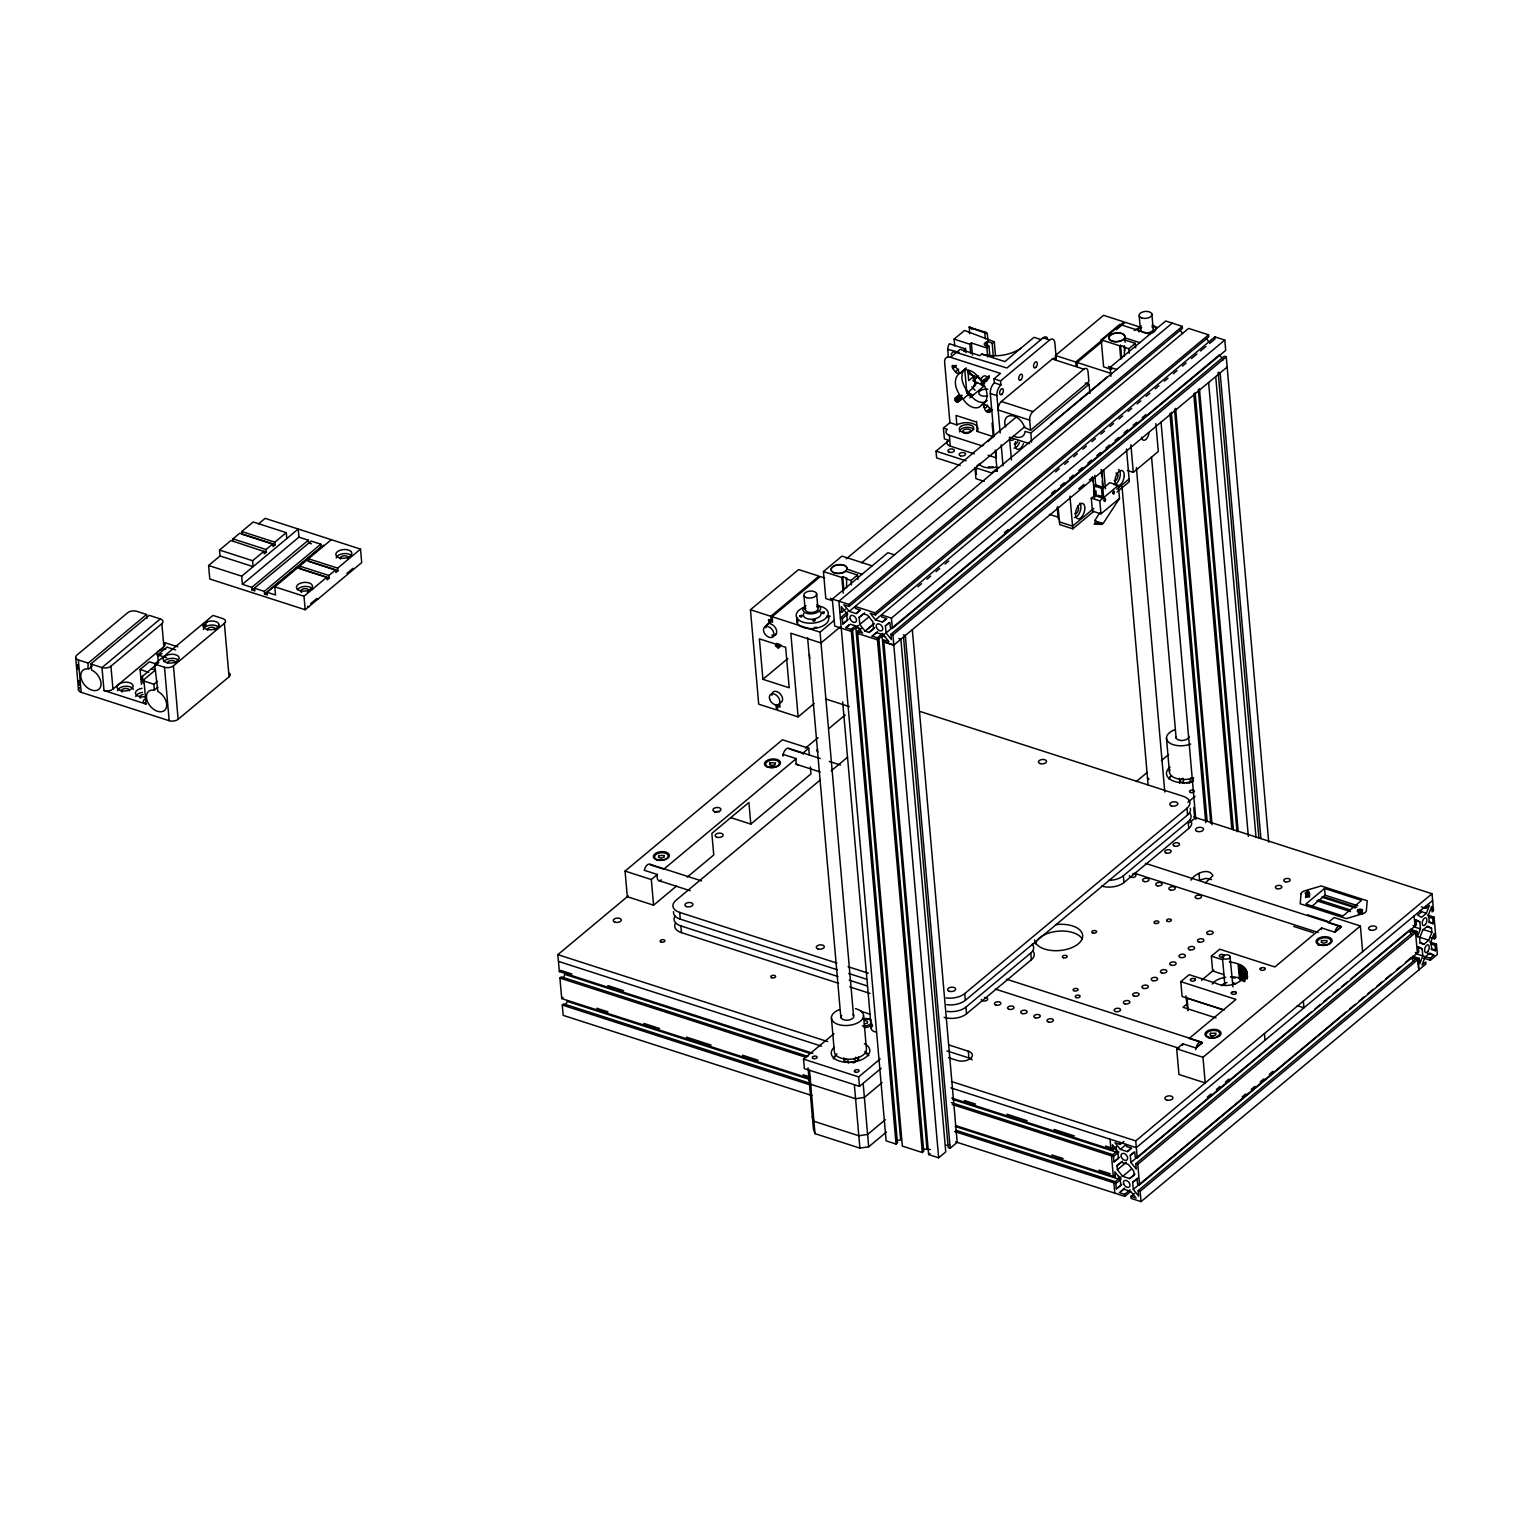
<?xml version="1.0" encoding="UTF-8"?>
<svg xmlns="http://www.w3.org/2000/svg" width="1513" height="1513" viewBox="0 0 1513 1513"><rect width="100%" height="100%" fill="white"/><g stroke="black" fill="none" stroke-linecap="round" stroke-linejoin="round"><path stroke-width="1.5" d="M776.623 643.971L776.339 646.41L778.287 648.358L780.878 644.841L776.491 643.422M809.455 654.543L809.814 658.666M203.366 629.559A8.057 4.369 -5 0 1 203.82 628.406L204.444 623.28L203.045 625.474A8.057 4.369 -5 0 0 207.281 629.503A8.057 4.369 -5 0 0 216.151 628.443L218.553 626.458M204.444 623.28L204.803 627.328L206.203 626.439L205.863 622.354L207.64 621.635A8.057 4.369 -5 0 1 219.026 625.304L218.572 626.42L219.026 625.304M959.015 396.141C967.412 402.42 947.497 402.798 957.729 396.255M967.677 394.25L967.601 392.718A2.421 1.608 50.2 0 0 966.051 390.884M843.951 1057.833L844.594 1060.916A7.338 3.972 -5 0 0 849.115 1062.561L854.845 1061.786A7.849 4.255 -5 0 0 858.438 1059.043L858.514 1056.906M843.914 1061.653L844.197 1060.575A7.849 4.255 -5 0 1 846.221 1058.589M1179.402 778.306L1180.045 781.408A7.338 3.972 -5 0 0 1184.566 783.034M967.488 371.65A6.846 4.539 50.2 0 0 973.918 375.735L975.015 378.193L974.656 386.042L972.802 387.593L973.748 389.011A8.548 5.655 50.2 0 1 975.015 390.259M563.29 978.325L564.784 974.372L809.19 1053.161M565.654 1005.294L567.148 1001.36L809.323 1079.412M1413.577 931.97L1135.79 1163.686L1136.282 1169.114L1130.911 1162.476L1130.287 1155.365L1134.769 1151.904L1135.223 1157.199L1137.209 1157.842L1416.414 924.954L1415.941 919.715L1419.818 921.852L1420.442 928.925L1417.435 936.793L1416.981 931.441L1410.248 929.266M1421.18 910.032L1421.369 912.074L1417.662 915.157L1421.558 917.313L1426.419 913.247L1429.426 905.341L1425.813 908.367L1421.331 906.911M1415.941 958.958L1138.154 1190.674L1138.646 1196.102L1133.275 1189.445L1132.651 1182.353L1137.133 1178.892L1137.587 1184.187L1139.573 1184.83L1418.759 951.942L1418.305 946.684L1422.182 948.84L1422.806 955.913L1419.799 963.781L1419.326 958.41L1412.612 956.254M1428.783 940.235L1431.865 932.254L1431.525 928.188L1427.553 926.088L1422.674 930.155L1419.648 938.098L1420.026 942.145L1423.922 944.282L1428.783 940.235L1417.568 936.623M203.045 625.474L203.48 624.358M1125.105 342.278L1124.878 337.418A8.057 4.369 -5 0 0 1114.968 333.276A8.057 4.369 -5 0 0 1110.258 340.293A8.057 4.369 -5 0 0 1123.459 339.517L1135.28 343.338L1135.677 347.839M973.956 381.371L975.923 378.004A9.343 6.203 50.2 0 1 976.282 377.456M1099.629 513.039L1094.618 520.756L1103.147 523.517L1119.488 498.42L1118.334 485.408L1109.804 482.647L1102.712 488.567M948.348 357.011L947.724 349.352A6.449 3.329 -72.1 0 1 949.37 343.735L965.124 348.822A6.449 3.329 -72.1 0 0 963.951 351.564M985.398 404.576C981.086 404.066 985.568 411.914 987.63 405.011M992.074 423.129L993.247 436.633L977.076 431.413L976.66 421.427M977.076 431.413L977.493 430.883A12.898 6.979 -5 0 0 973.143 423.735A12.898 6.979 -5 0 0 958.902 423.962L956.878 424.907L949.918 422.657L943.431 428.066L944.377 438.865L948.311 440.132A8.057 4.369 -5 0 0 950.259 446.108L974.334 453.862M1305.133 893.086C1313.927 903.772 1307.383 880.509 1305.53 897.568M983.885 404.765C984.528 418.363 997.672 410.59 984.679 404.444M968.32 370.647A19.329 12.823 50.2 0 0 975.563 377.418L977.833 376.264L972.802 380.538M1431.468 928.244L1426.967 926.807M1041.039 339.574L1034.003 337.304L1004.897 361.588L981.767 354.118L979.913 355.668L960.169 349.314L950.58 357.314A8.057 5.352 50.2 0 0 944.604 361.947L949.918 422.657M258.591 523.801L265.134 518.354L360.51 549.106L361.702 562.59L305.172 609.739L209.777 578.987L208.605 565.503L220.028 555.971L219.517 550.051L230.941 540.519L266.288 552.226L266.042 549.522L272.832 543.848L239.735 533.181L232.945 538.855L233.191 541.559M286.279 532.652L274.836 542.184L275.082 544.888L241.985 534.202L241.74 531.517L253.182 521.985L286.279 532.652L286.789 538.552M160.321 618.912L101.995 667.573L104 690.514A6.449 3.499 -5 0 0 112.945 689.115L163.877 646.637L161.872 623.696A6.449 3.499 -5 0 0 160.321 618.912L149.163 615.318L90.818 663.98L91.65 670.013A12.407 8.227 50.2 0 1 99.971 688.018A12.407 8.227 50.2 0 1 83.177 683.063A12.407 8.227 50.2 0 1 87.886 668.897L88.189 663.129L146.534 614.467L136.681 611.29A6.449 3.499 -5 0 0 127.735 612.689L76.804 655.167A6.449 3.499 -5 0 0 78.354 659.952L81.172 692.33L169.172 720.699A6.449 3.499 -5 0 0 178.137 719.299L229.049 676.822A6.449 3.499 -5 0 0 229.636 673.304M88.719 669.03L92.255 666.079M90.818 663.98L101.995 667.573A6.449 3.499 -5 0 0 110.941 666.174L161.872 623.696M220.028 555.971L253.125 566.637L252.614 560.718L264.037 551.186L264.283 553.89L266.288 552.226M275.082 544.888L273.078 546.552L272.832 543.848M242.402 584.321L241.702 576.169L298.231 529.02L298.931 537.153L242.402 584.321L251.82 587.347L308.349 540.198L298.931 537.153M141.409 684.368L140.104 669.521L149.371 661.805L156.066 663.961M158.26 661.219L157.692 654.845L166.96 647.129L175.584 649.909M157.919 687.261L154.042 690.136A12.407 8.227 50.2 0 0 148.52 703.696A12.407 8.227 50.2 0 0 165.39 709.54A12.407 8.227 50.2 0 0 157.844 691.441L154.648 664.075L212.974 615.413L222.827 618.59A6.449 3.499 -5 0 1 224.378 623.375L229.049 676.822M157.39 681.342L153.872 684.292L142.77 680.585A6.449 3.499 -5 0 1 142.468 676.33L158.808 662.543M142.77 680.585L155.48 669.975L151.395 668.727M320.832 544.207L264.302 591.375L254.657 588.254L254.903 590.959L252.047 590.051L311.186 541.106L320.832 544.207L321.059 546.912L264.529 594.061L267.366 594.987L267.139 592.283L323.669 545.134M154.648 664.075L164.501 667.252A6.449 3.499 -5 0 0 173.447 665.852L224.378 623.375M267.139 592.283L275.498 594.987L274.799 586.836L297.664 567.753L326.865 577.172L327.111 579.857L329.115 578.193L328.869 575.488L335.659 569.834L306.458 560.415L299.669 566.089L299.914 568.775L329.115 578.193M360.51 549.106L337.664 568.15L337.91 570.855L308.709 561.436L308.463 558.751L331.309 539.687M305.172 609.739L304 596.254L326.865 577.172M337.91 570.855L335.905 572.519L335.659 569.834M310.657 603.649L316.822 598.505L318.127 598.94M346.95 573.37L353.134 568.226M954.722 346.004L954.117 339.139L964.538 330.458L994.287 341.787L995.459 355.271M970.684 353.361L969.871 344.226L971.384 342.978L986.873 347.971L988.954 346.231C978.684 345.494 987.705 338.969 992.206 343.527L994.287 341.787M952.547 367.999L952.093 366.392A2.421 1.608 50.2 0 1 952.793 365.352L955.214 366.259L958.731 371.12A2.421 1.608 50.2 0 1 955.422 371.839L952.547 367.999L955.781 365.295M952.925 368.51L956.159 365.806M955.422 371.839L958.656 369.134M960.831 372.86A13.201 8.756 50.2 0 1 979.327 378.817L980.008 379.479A19.329 12.823 50.2 0 1 982.618 404.425L981.597 404.917A13.201 8.756 50.2 0 1 963.119 398.959L962.4 398.278A19.329 12.823 50.2 0 1 959.79 373.333L965.691 368.813M974.788 375.564L968.717 380.614L967.847 370.647M954.816 398.505L958.656 395.215M954.703 398.959L957.956 396.255M954.722 399.489L959.582 395.423M954.873 400.037L959.753 395.971M955.157 400.586L961.644 395.177M974.277 385.342L977.455 382.694L984.225 385.91L969.965 397.806M955.535 401.077L962.022 395.668M955.989 401.512L960.85 397.446M956.5 401.834L961.36 397.768M972.859 388.217L966.845 393.248L964.689 368.699M957.01 402.023L961.871 397.976M957.502 402.08L960.925 399.337M981.218 379.252L982.485 381.276L988.972 375.867M957.937 401.985L961.53 399.054M982.485 381.276L989.464 376.189M963.119 398.959L969.587 393.55A13.201 8.756 50.2 0 0 987.138 400.699M982.996 381.598L988.367 377.739M984.15 386.382L981.029 384.567L989.294 377.702M994.079 436.538L990.315 393.475A8.057 4.161 -72.1 0 1 994.363 382.865L994.003 378.817L1000.49 373.408L950.58 357.314M1047.393 337.91A8.057 4.161 -72.1 0 0 1043.081 337.872L1006.958 367.999L953.852 351.754A8.057 5.352 50.2 0 0 951.147 354.874M1000.169 433.04L996.878 395.574A8.057 4.161 -72.1 0 1 1000.925 384.983L1000.566 380.936L1049.644 339.99A8.057 4.161 -72.1 0 1 1054.864 342.884L1056.282 359.148M981.597 404.917L986.457 400.869M960.225 465.512L936.604 457.909L936.017 451.158L948.462 440.775M986.854 411.006L990.107 408.302M987.233 411.498L990.485 408.813M778.609 705.342L775.98 704.51L776.453 709.9L758.713 704.188L750.448 609.739L798.599 569.569L818.968 576.131L770.817 616.302L771.157 620.349L768.547 619.498L768.926 623.848L767.772 624.094A6.6 4.388 50.2 0 0 765.956 627.838M987.686 411.933L990.939 409.229M1055.828 360.094L1055.431 355.479L1103.582 315.328L1123.932 321.891L1075.781 362.042L1076.14 366.089M988.197 412.255L991.431 409.55M1005.672 426.931A12.407 8.227 50.2 0 1 1011.251 415.64A12.407 8.227 50.2 0 1 1024.585 427.498L1030.542 430.259L1029.653 420.141L998.145 409.985A6.449 3.329 -72.1 0 1 1001.379 401.493L1052.31 359.016A6.449 3.329 -72.1 0 1 1055.752 359.035M988.708 412.444L991.961 409.739M989.199 412.501L992.452 409.796M831.923 600.529L825.795 598.543L823.431 571.555L841.947 556.122L872.15 565.843M1111.752 369.475L1103.582 366.827L1101.218 339.858L1119.733 324.406L1149.956 334.146M771.819 635.12A6.6 4.388 50.2 0 0 776.717 631.318A6.6 4.388 50.2 0 0 770.855 624.056L769.966 621.276L772.595 622.127L772.122 616.718L820.273 576.566L824.604 577.947M1077.407 366.07L1077.105 362.477L1102.069 341.654M1116.329 329.739L1125.256 322.307L1140.499 327.224M764.632 626.93L770.079 622.391M846.24 558.864L1016.679 416.699M993.247 436.633L987.951 441.588M1029.653 420.141A6.449 3.329 -72.1 0 1 1032.887 411.649L1083.819 369.172A6.449 3.329 -72.1 0 1 1087.998 371.479L1088.887 381.598L1030.542 430.259M843.195 593.228L841.814 577.493L842.741 576.718L846.675 577.985L846.542 587.763M1120.793 359.262L1119.601 345.777L1124.481 346.269L1124.878 350.77M976.641 466.136L980.008 463.337M772.746 636.954A6.449 4.274 50.2 0 0 769.587 627.176A6.449 4.274 50.2 0 0 763.743 631.696A6.449 4.274 50.2 0 0 772.746 636.954L776.358 633.928M861.578 562.855L1024.774 426.723M1124.329 356.047L1124.481 346.269M851.403 584.945L851.006 580.462L857.493 575.053L845.672 571.233A8.057 4.369 -5 0 1 832.472 571.99A8.057 4.369 -5 0 1 837.181 564.992A8.057 4.369 -5 0 1 847.091 569.134L861.975 574.354M1129.19 353.229L1128.811 348.747L1135.28 343.338M1031.582 442.136L1030.788 432.964L1089.114 384.302L1085.294 383.054M858.552 625.361L851.195 631.356L834.703 626.042L832.339 599.072L887.904 552.718L894.467 554.836M1110.92 376.34L1110.126 367.356L1165.691 321.002L1182.296 326.373L1182.466 328.416L849.115 606.467L843.895 604.784L849.209 611.365L856.093 613.578L860.538 610.136L855.431 608.491L855.242 606.467L875.214 612.897L1208.565 334.846L1188.594 328.397L849.209 611.365M998.353 467.309L991.639 472.926L974.958 467.536L975.942 478.675L984.263 481.361M1050.873 423.905L1107.403 376.737M1172.253 323.12L838.902 601.191L886.126 1140.859L896.055 1144.055L897.455 1142.901L852.594 630.183M849.115 606.467L848.944 604.425L1182.296 326.373M839.81 611.498L841.795 612.141L845.408 609.115M762.93 679.318L759.375 638.845L785.644 647.299L789.2 687.791L762.93 679.318L787.895 658.495M853.559 1015.961L820.065 632.169L834.325 620.273M847.62 611.933L840.377 617.966L842.363 618.609L847.791 614.07M842.363 618.609L842.817 623.923L848.245 619.384M856.093 613.578L859.724 610.552M840.585 626.628L821.011 642.968L790.807 633.228L798.126 716.878L777.758 710.316L777.398 706.268L780.027 707.119L779.649 702.789L780.803 702.543A6.6 4.388 50.2 0 0 779.252 692.897A6.6 4.388 50.2 0 0 771.857 695.299M854.75 626.344L851.119 629.37L845.843 627.668L849.474 624.661M859.157 617.38L863.62 613.919L867.573 615.167L872.925 621.805L873.549 628.916L869.067 632.377L865.133 631.186L859.781 624.472L859.157 617.38L864.604 612.841M859.781 624.472L868.84 616.907M875.479 619.819L1214.863 336.869L1224.792 340.066L891.441 618.117L881.512 614.921L881.701 616.964L886.807 618.609L882.363 622.051L875.479 619.819L870.164 613.257L875.384 614.94L1208.736 336.869L1208.565 334.846M878.864 638.656L923.724 1151.355L922.325 1152.528L902.353 1146.098L857.436 631.394L861.048 628.368M858.892 632.226L857.512 633.399L877.578 639.867L877.389 637.824L882.817 633.304M865.114 631.072L874.174 623.526M917.918 586.741L921.549 583.715M926.977 579.176L930.608 576.169M936.036 571.63L939.668 568.604M945.095 564.065L948.727 561.058M1055.62 471.886L1059.232 468.86M1064.679 464.34L1068.291 461.314M1073.738 456.775L1077.351 453.749M1082.797 449.229L1086.41 446.203M1091.856 441.664L1095.469 438.638M1100.916 434.118L1104.528 431.092M1109.975 426.553L1113.587 423.527M1119.015 419.006L1122.646 415.98M1128.074 411.441L1131.705 408.415M1137.133 403.895L1140.764 400.869M1146.192 396.33L1149.823 393.304M1155.251 388.784L1158.882 385.758M1164.31 381.219L1167.941 378.193M1173.369 373.654L1177.001 370.647M1182.428 366.108L1186.06 363.082M1191.487 358.543L1196.934 354.023M1200.547 350.997L1205.993 346.458M1209.606 343.432L1215.052 338.912L1214.863 336.869M865.133 631.186L874.192 623.64M869.086 632.472L874.514 627.838M882.363 622.051L885.994 619.025M877.389 637.824L872.112 636.141L877.54 631.602M1268.707 842.117L1226.268 356.841L1224.282 356.198L890.93 634.269L891.384 639.545L886.051 632.926L885.427 625.852L889.058 622.826M1004.5 532.576L1008.112 529.569M1051.592 493.295L1055.223 490.269M1060.651 485.73L1064.282 482.704M1069.71 478.184L1073.341 475.158M1078.769 470.619L1082.4 467.593M1087.828 463.073L1091.459 460.047M1096.887 455.508L1100.518 452.482M1105.946 447.961L1109.577 444.935M1115.005 440.396L1118.637 437.37M1124.064 432.85L1127.696 429.824M1133.124 425.285L1136.755 422.259M1142.183 417.739L1145.814 414.713M884.821 633.815L877.464 639.829L922.325 1152.528M886.051 632.926L1219.402 354.874L1223.412 359.829M885.427 625.852L889.89 622.391L890.363 627.782L892.348 628.425L1225.7 350.373L1224.792 340.066M872.112 636.141L876.594 632.68L883.497 634.893L888.869 641.55L883.687 639.867L928.623 1154.551L938.646 1157.804L892.897 634.893L1226.268 356.841M798.126 716.878L814.145 703.526M1078.75 488.794L1084.027 484.387M1089.303 479.98L1092.84 477.049L1094.656 497.815M883.876 641.89L893.805 645.105L1227.156 367.035M676.595 885.994L653.578 905.19L627.309 896.717L625.058 871.091L782.486 739.781L808.755 748.254L809.36 755.233M1095.885 490.723L1096.225 494.656L1095.015 495.659L1094.164 485.805L1095.374 484.803L1102.712 487.186L1101.521 488.188L1102.372 498.042L1103.582 497.021L1102.22 481.039M1119.488 498.42L1100.953 513.872L1092.424 511.11L1091.289 498.099L1096.225 494.656M1127.393 470.467L1133.294 472.378L1158.296 451.517L1155.856 423.64M1100.953 513.872L1099.819 500.86L1118.334 485.408M812.727 1053.256L559.356 971.573L557.862 954.646L628.33 895.866M805.408 748.179L818.041 737.625M828.878 728.585L845.143 715.025M1093.767 508.444L1072.566 526.127L1059.44 521.89M1116.745 489.285L1129.095 478.978M653.578 905.19L651.328 879.545L657.38 874.495A6.449 3.329 -72.1 0 0 661.294 879.923M798.278 764.897A6.449 3.329 -72.1 0 1 796.273 758.637L663.81 869.162L650.666 864.925A6.449 3.329 -72.1 0 0 644.254 870.259L657.38 874.495M789.559 749.067L802.703 753.304L808.755 748.254M1058.135 507.044L1059.686 524.595L1072.812 528.831L1094.012 511.148M1116.972 491.99L1129.341 481.664L1126.485 448.983M1096.017 521.21L1094.202 524.179L1101.786 524.387L1101.672 523.044M559.356 971.573L560.756 970.419L571.971 974.032M810.609 1078.788L561.72 998.561L559.923 978.06L561.323 976.887L807.961 1056.396M687.205 877.124L713.758 854.977L711.866 833.398L748.916 802.495L750.807 824.093L731.101 817.739M750.807 824.093L810.987 773.881L810.382 766.883M820.368 779.895L675.819 900.462A16.113 8.738 -5 0 0 679.696 912.415L680.283 919.166L837.427 969.814M831.204 770.855L847.469 757.294M561.72 998.561L563.12 997.389M812.065 1095.582L563.176 1015.355L562.288 1005.048L563.687 1003.875L810.325 1083.365M881.209 1068.235L859.497 1086.353L804.33 1068.575L803.516 1059.119L834.003 1033.682M1136.339 781.502L1147.1 772.519M1161.454 760.547L1168.641 754.571M859.497 1086.353L858.665 1076.916L880.188 1058.949M1187.913 802.268L1195.081 796.292M946.079 997.918A16.113 8.738 -5 0 0 964.746 993.587L1186.986 808.226A16.113 8.738 -5 0 0 1183.109 796.273L920.452 711.602M946.665 1004.67A16.113 8.738 -5 0 0 965.332 1000.339L1187.573 814.977A16.113 8.738 -5 0 0 1190.277 808.264M947.251 1011.403A16.113 8.738 -5 0 0 965.937 1007.091L1030.75 953.02A16.113 8.738 -5 0 0 1032.206 944.207M1108.764 880.358A16.113 8.738 -5 0 0 1123.346 875.781L1188.159 821.71A16.113 8.738 -5 0 0 1189.615 812.916M1189.445 822.713L1194.722 818.325L1193.776 807.526M882.079 1082.665L864.377 1097.436L855.583 1098.741L810.703 1084.273L809.077 1079.62M944.131 1017.322A16.113 8.738 -5 0 0 966.523 1013.823L1031.336 959.772A16.113 8.738 -5 0 0 1032.793 950.958M1101.54 886.013A16.113 8.738 -5 0 0 1123.932 882.533L1188.745 828.462A16.113 8.738 -5 0 0 1190.201 819.649M885.313 1119.677L867.611 1134.447L858.817 1135.752L813.937 1121.284L812.311 1116.632M808.055 1067.913L813.408 1128.982L815.015 1133.653L859.895 1148.121L868.689 1146.816L886.391 1132.027M1190.826 880.188C1194.684 873.928 1208.244 866.854 1212.972 875.611L1205.331 882.968M928.623 1154.551L930.022 1153.398M938.646 1157.804L945.738 1151.904L900.878 639.186L898.892 638.562M903.545 637.2L948.197 1147.554L950.183 1148.197L957.181 1142.353L912.32 629.654M1224.036 1009.984L1182.107 996.462L1180.802 981.634L1189.161 974.675L1215.771 983.223C1235.97 993.341 1265.549 966.599 1229.237 961.909M1223.828 974.599L1212.651 970.987L1211.346 956.14L1219.705 949.181L1274.854 966.958L1321.662 927.923A6.449 3.329 -72.1 0 0 1321.397 929.549M1201.511 980.292L1213.823 970.022M1324.556 888.471L1305.889 904.036L1342.939 915.97L1361.587 900.405L1324.556 888.471L1325.142 895.223L1311.582 906.533M1186.551 1004.348L1183.015 1007.299L1216.017 1017.927M1321.605 927.961L1334.788 932.159L1341.293 926.883L1328.074 922.59L1334.126 917.54L1360.395 925.994L1202.967 1057.303L1205.218 1082.93L1178.949 1074.476L1176.698 1048.831L1182.75 1043.781L1195.894 1048.017L1202.381 1042.741L1189.18 1038.448L1235.97 999.412L1180.802 981.634M1195.894 1048.017L1202.305 1042.665A6.449 3.329 -72.1 0 0 1198.447 1043.157A6.449 3.329 -72.1 0 0 1195.705 1049.7M1341.199 926.807L1334.788 932.159A6.449 3.329 -72.1 0 1 1341.275 926.864M951.753 1098.06L1112.944 1150.012L1116.537 1147.005M1126.391 1144.452L1126.561 1146.495L1131.705 1148.14L1127.242 1151.601L1120.358 1149.369L1115.005 1142.769L1120.263 1144.452L1123.875 1141.445M1114.703 1175.185L1113.303 1176.358L1111.525 1155.856L1112.906 1154.684L951.469 1102.637M1111.525 1155.856L1116.934 1151.336M1120.358 1149.369L1125.767 1144.849M1112.944 1150.012L1112.471 1144.774L1117.785 1151.355L1118.41 1158.428L1113.965 1161.871L1113.511 1156.499L1118.92 1151.979M1137.209 1157.842L1135.733 1140.897L1432.036 893.748L1193.7 816.925M1113.965 1161.871L1119.374 1157.35M1127.242 1151.601L1130.854 1148.594M1432.622 900.481L1136.32 1147.648L950.845 1087.866M1116.991 1165.672L1121.473 1162.211L1128.376 1164.424L1133.748 1171.081L1134.183 1175.166L1129.606 1178.57L1122.703 1176.358L1117.369 1169.738L1116.991 1165.672L1122.4 1161.171M1130.287 1155.365L1133.899 1152.358M1117.369 1169.738L1126.391 1162.23M1207.374 1097.02L1210.986 1094.012M1216.395 1089.492L1220.008 1086.485M1225.417 1081.965L1229.029 1078.958M1130.911 1162.476L1311.298 1012.008M1314.91 1009.001L1320.319 1004.481M1323.932 1001.474L1329.341 996.954M1332.953 993.946L1338.362 989.426M1341.974 986.419L1347.383 981.918M1350.977 978.911L1408.716 930.76L1411.383 934.069M1121.095 1176.83L1113.89 1182.844L1114.778 1193.152M1122.703 1176.358L1131.724 1168.83M1139.573 1184.83L1137.776 1164.329L1416.981 931.441M1428.688 922.306L1433.17 923.743L1432.698 918.334L1434.078 917.162L1427.364 914.987M956.348 1125.767L1115.289 1177.001L1114.835 1171.762L1120.15 1178.324L1120.774 1185.417L1116.329 1188.84L1115.856 1183.488L1121.265 1178.967M1116.329 1188.84L1121.738 1184.339M1129.606 1178.57L1135.015 1174.069M1121.152 1191.147L1124.764 1188.14M1132.651 1182.353L1138.06 1177.833M955.573 1141.842L1124.802 1196.386L1124.632 1194.343L1130.041 1189.842M1242.211 1096.925L1245.823 1093.918M1251.232 1089.398L1254.844 1086.391M1260.253 1081.871L1263.847 1078.864M1269.275 1074.343L1272.868 1071.336M1124.802 1196.386L1130.211 1191.866M1133.275 1189.445L1346.135 1011.913M1349.728 1008.887L1355.156 1004.386M1358.75 1001.379L1364.178 996.859M1367.771 993.852L1373.18 989.332M1376.792 986.325L1382.201 981.805M1385.813 978.798L1391.222 974.296M1396.631 969.776L1400.244 966.769M1405.653 962.249L1411.062 957.729L1413.747 961.058M1429.993 937.379L1434.475 938.835L1435.875 937.663L1434.078 917.162M1423.62 958.126L1430.352 960.301L1430.182 958.259L1433.813 955.233L1429.898 953.058L1425.038 957.124L1422.012 965.086L1425.738 961.965L1425.908 964.008L1141.029 1201.625L1131.119 1198.409L1130.93 1196.386L1134.542 1193.379M1141.029 1201.625L1140.14 1191.298L1419.326 958.41M1431.052 949.275L1435.534 950.731L1435.043 945.303L1436.442 944.15L1429.728 941.975M1430.352 960.301L1437.35 954.457L1436.442 944.15M842.817 623.923L847.28 620.443L846.675 613.351L841.304 606.694L841.795 612.141M845.843 627.668L850.325 624.207L857.228 626.439L862.599 633.077L857.436 631.394M981.918 377.702C986.154 371.536 991.488 382.411 983.507 381.787M957.502 396.557L957.729 396.406A2.421 1.608 50.2 0 1 960.566 397.163M1358.163 909.691L1357.199 911.185L1358.996 912.244L1362.74 910.315L1358.163 909.691L1358.561 914.174M204.463 623.261L205.844 622.373M1020.764 348.312C1009.474 355.839 994.779 357.427 981.767 354.118M826.817 616.113L830.145 616.15L828.159 617.399M205.9 622.335L207.621 621.654M817.228 627.403L814.41 627.347M770.193 766.524L775.734 766.448M864.415 1024.017L867.327 1023.091L867.63 1021.332L865.001 1020.5M1210.722 1036.953L1213.634 1036.046M1226.967 982.599L1225.133 983.11A7.338 3.972 -5 0 0 1221.615 985.776M982.107 377.569L981.805 377.645A2.421 1.608 50.2 0 0 981.351 379.801M1220.726 954.608L1222.012 954.4M1191.941 978.608L1193.227 978.4A2.44 1.324 -5 0 1 1195.138 979.157M1261.634 967.79L1262.92 967.582A2.44 1.324 -5 0 1 1264.83 968.339M1232.868 991.79L1234.154 991.582M1225.776 977.209L1221.388 978.192A17.135 9.286 -5 0 0 1212.272 984.074M969.549 333.73L969.398 327.035A6.449 3.329 -72.1 0 1 971.724 329.342M968.963 327.13L985.152 332.122A6.449 3.329 -72.1 0 1 987.27 333.73L988.178 341.938M798.58 620.16L796.746 620.784L798.07 622.089M896.49 1140.594L900.651 1139.951L855.791 627.252L860.973 628.916M922.76 1149.067L930.363 1149.521M945.549 1145.492L949.748 1144.849M1186.495 783.053L1190.277 782.259A7.849 4.255 -5 0 0 1193.095 780.576M973.37 378.08L975.015 378.193M988.443 355.574L989.445 355.744M1238.201 964.802L1239.563 979.668M947.724 349.352L959.034 352.321M1124.632 1194.343L1119.355 1192.66L1123.837 1189.18L1130.741 1191.412L1136.112 1198.069L1130.93 1196.386M1124.707 337.777L1139.762 342.638M1101.218 339.858L1119.601 345.777M1123.554 347.044L1128.811 348.747M1043.081 337.872L1049.644 339.99M1110.126 367.356L1116.707 369.475M1055.431 355.479L1075.781 362.042M1077.105 362.477L1111.715 373.635M1052.31 359.016L1083.819 369.172M954.117 339.139L969.871 344.226M954.987 351.64L957.067 351.905M994.003 378.817L1000.566 380.936M994.363 382.865L1000.925 384.983M990.315 393.475L996.878 395.574M1001.379 401.493L1032.887 411.649M1030.788 432.964L1025.039 431.413A12.407 8.227 50.2 0 1 1013.54 435.933M976.263 421.976L956.065 415.47L956.878 424.907M1029.559 443.706L1009.455 437.219L1011.44 459.952M943.431 428.066L947.365 429.333A8.057 4.369 -5 0 0 949.313 435.309L950.259 446.108M949.313 435.309L982.145 445.9A8.265 4.482 -5 0 1 983.639 445.219M1094.164 485.805L1101.521 488.188M988.102 455.224L996.519 457.947M1098.06 495.243L1104.168 497.229M1094.429 495.47L1102.977 498.231M1091.289 498.099L1099.819 500.86M936.017 451.158L966.069 460.841M1096.131 522.571L1101.786 524.387M1049.417 514.344L1058.079 517.143A6.449 3.329 -72.1 0 0 1059.497 520.056M823.431 571.555L841.814 577.493M845.748 578.76L851.006 580.462M832.339 599.072L848.944 604.425M903.337 634.855L905.322 635.479L950.183 1148.197M890.93 634.269L892.897 634.893M885.502 636.822L882.06 635.725L926.921 1148.424M750.448 609.739L770.817 616.302M772.122 616.718L820.065 632.169M775.413 645.711L779.781 647.129M825.587 698.968L849.323 706.609M311.432 543.81L308.576 542.902L308.349 540.198M1419.686 911.072L1426.419 913.247M241.74 531.517L274.836 542.184M1428.196 916.878L1432.698 918.334M308.463 558.751L337.664 568.15M232.945 538.855L266.042 549.522M1415.336 920.396L1419.818 921.852M1325.142 895.223L1357.823 905.757M299.669 566.089L328.869 575.488M1323.081 896.49L1356.707 907.327M1413.01 925.483L1414.995 926.126L1414.107 915.932M1422.825 929.436L1431.865 932.254M1321.776 897.133L1355.421 907.97M1413.709 926.75L1420.442 928.925M1318.315 899.63L1349.709 909.748M1316.915 900.802L1350.542 911.639M1408.849 930.438L1415.582 932.594L1417.359 953.114L1415.374 952.471M219.517 550.051L252.614 560.718M1430.56 943.866L1435.043 945.303M1419.44 942.845L1423.922 944.282M1417.7 947.384L1422.182 948.84M1427.099 953.058L1433.813 955.233M1307.591 914.817L1327.298 921.171M788.897 748.405L820.292 758.524M829.256 761.417L840.471 765.03M1145.473 863.356L1340.594 926.24M1416.073 953.738L1422.806 955.913M1423.449 956.084L1430.182 958.259M208.605 565.503L241.702 576.169M274.799 586.836L304 596.254M796.273 758.637L783.148 754.42A6.449 3.329 -72.1 0 0 782.902 756.027A6.449 3.329 -72.1 0 1 785.644 749.465A6.449 3.329 -72.1 0 1 789.578 749.03M1411.213 957.407L1417.946 959.582L1418.835 969.909L1417.946 959.582M307.555 606.24L308.879 606.656M795.535 764.027L820.197 771.97M1134.183 873.19L1318.088 932.462M1293.71 926.41L1313.416 932.764M1211.346 956.14L1222.542 959.753M1235.024 978.192L1230.542 976.755A18.269 9.891 -5 0 1 1244.972 981.578M1297.322 1005.71L1303.922 1007.847L1303.336 1001.095M164.539 642.571L177.815 646.845M157.692 654.845L166.638 657.72M1223.695 1009.984L1187.1 998.183L1188.121 1009.89M140.104 669.521L148.728 672.302M78.354 659.952L88.189 663.129M649.985 864.282L701.559 880.906M1006.561 979.214L1201.681 1042.098M104 690.514L146.023 704.056L144.019 681.115M658.874 880.623L690.268 890.741M995.27 989.048L1179.175 1048.32M625.058 871.091L651.328 879.545M1176.698 1048.831L1202.967 1057.303M679.696 912.415L836.84 963.081M848.074 966.694L868.273 973.199M848.661 973.445L866.609 979.233M675.044 916.103A16.113 8.738 -5 0 0 680.869 925.918L838.032 976.566M849.247 980.178L867.214 985.965M675.649 922.854A16.113 8.738 -5 0 0 681.455 932.651L838.618 983.318M849.833 986.93L870.051 993.436M860.916 1011.232L869.748 1014.088M948.632 1044.878L968.32 1051.213A9.664 5.239 -5 0 1 970.646 1058.4A9.664 5.239 -5 0 1 957.218 1060.481L948.462 1057.663M972.103 1059.857A9.664 5.239 -5 0 0 968.906 1057.965L949.218 1051.611A9.664 5.239 -5 0 0 946.987 1051.119M557.862 954.646L827.687 1041.606M951.355 1081.473L1135.733 1140.897M558.467 961.398L821.521 1046.183M607.848 985.587L623.545 990.656M964.367 1100.499L975.563 1104.112M1006.958 1114.23L1027.138 1120.736M1054.05 1129.417L1074.23 1135.923M1105.625 1146.041L1112.339 1148.197M952.698 1099.421L1116.386 1152.168L1115.913 1146.873M559.923 978.06L806.58 1057.549M952.32 1104.528L1113.511 1156.499M1135.79 1163.686L1137.776 1164.329M803.516 1059.119L858.665 1076.916M596.746 1008.244L607.961 1011.857M643.838 1023.412L659.536 1028.481M686.448 1037.143L711.11 1045.105M742.505 1055.223L758.183 1060.273M803.044 1074.722L809.758 1076.897M1051.932 1154.949L1063.128 1158.561M1099.005 1170.135L1110.22 1173.748M955.062 1126.391L1118.75 1179.157L1118.429 1175.62M956.084 1130.343L1115.27 1181.672M562.288 1005.048L811.176 1085.256M954.684 1131.516L1115.856 1183.488M1138.154 1190.674L1140.14 1191.298M883.762 641.852L893.805 645.105M971.214 328.037L987.27 333.73M1211.478 879.583L1206.201 878.334L1199.582 880.112L1198.996 873.379M968.036 392.756L973.124 395.196M1433.17 923.743L1429.255 921.587L1428.631 914.476L1431.676 906.533L1432.13 911.847L1433.53 910.675L1432.036 893.748M1435.534 950.731L1431.62 948.556L1430.995 941.464L1434.021 933.521L1434.475 938.835M974.656 386.042L974.372 385.853A9.343 6.203 50.2 0 0 973.578 385.38M972.802 387.593L972.519 387.385A9.343 6.203 50.2 0 0 971.724 386.931M969.587 393.55L968.887 392.869A19.329 12.823 50.2 0 1 966.277 367.924M984.679 383.508L981.559 381.692L981.029 384.567M1206.183 338.477L1208.83 341.768M1179.913 330.004L1182.561 333.295M858.741 1059.648L858.022 1058.684A7.338 3.972 -5 0 0 855.337 1057.341M1183.298 782.826L1182.958 781.748A4.104 2.213 -5 0 1 1183.658 780.651M1264.963 968.244L1265.171 968.925A2.61 1.418 -5 0 1 1263.695 970.155L1262.409 970.363A2.44 1.324 -5 0 1 1260.386 969.701L1260.178 969.02M1224.036 955.043L1224.244 955.743A2.61 1.418 -5 0 1 1222.769 956.973L1221.502 957.181A2.44 1.324 -5 0 1 1219.459 956.519L1219.251 955.838A2.61 1.418 -5 0 1 1220.537 954.552M1236.197 992.244L1236.405 992.925A2.61 1.418 -5 0 1 1234.93 994.154L1233.643 994.363A2.44 1.324 -5 0 1 1231.601 993.701L1231.393 993.02M1195.27 979.043L1195.478 979.743A2.61 1.418 -5 0 1 1194.003 980.972L1192.717 981.18A2.44 1.324 -5 0 1 1190.693 980.519L1190.485 979.838M868.557 1055.639L867.252 1053.313A17.135 9.286 -5 0 0 864.85 1051.346M1187.856 1010.665L1185.889 995.819M1179.573 783.186L1179.648 781.048A7.849 4.255 -5 0 1 1183.242 778.306M1232.963 986.854L1229.956 955.876A4.104 2.213 -5 0 0 1226.646 954.835L1224.622 955.157A3.858 2.08 -5 0 0 1222.409 957.048L1224.83 984.66M1222.409 957.048L1222.807 958.126A4.104 2.213 -5 0 0 1226.097 959.147L1228.121 958.845A3.858 2.08 -5 0 0 1230.353 956.954M1425.624 906.325L1425.813 908.367M1362.135 909.635L1362.532 914.136M1361.587 909.408L1361.984 913.89M1360.944 909.256L1361.341 913.757M1360.225 909.218L1360.622 913.701M1359.487 909.275L1359.884 913.776M1360.395 925.994L1362.627 951.639M1358.787 909.426L1359.185 913.928M1309.067 892.462L1309.445 896.963M1308.405 892.33L1308.802 896.812M1307.686 892.273L1308.083 896.774M1306.948 892.33L1307.345 896.831M1306.249 892.5L1306.646 897.001M1305.643 892.746L1306.022 897.247M1260.896 838.542L1220.159 372.879L1218.173 372.236L1258.911 837.899M1215.714 376.586L1256.036 837.54M1208.622 382.486L1248.338 836.386M1264.433 1033.549L1265.019 1040.282M1199.431 388.652L1238.107 830.807M1198.334 389.56L1237.01 831.715M1247.09 972.519L1247.45 976.755M1246.863 971.441L1247.469 977.852M1246.447 970.381L1247.26 978.949M1195.138 392.51L1233.417 829.956M1245.804 969.379L1246.542 977.852M1244.972 968.433L1245.899 979.024M1193.738 393.683L1231.809 828.765M1243.97 967.545L1245.067 980.273M1242.759 966.731L1244.064 981.578M1241.417 965.994L1242.703 980.84L1241.208 980.197L1239.904 965.37M1238.939 965.048L1240.225 979.876M1175.62 408.415L1212.045 824.68M1174.542 409.323L1210.759 823.242M1171.346 412.274L1207.147 821.483M1169.946 413.427L1205.748 822.656M1151.866 313.91L1153.095 327.999M1161.038 421.995L1195.818 819.46M1186.986 808.226L1187.573 814.977M1188.159 821.71L1188.745 828.462M1139.194 315.895L1140.424 329.966M1151.525 456.699L1176.149 738.287M1166.466 738.041L1169.417 771.781M1136.395 467.612L1164.783 792.037M1130.873 444.727L1133.294 472.378M1120.528 345.002L1121.719 358.486M1122.003 486.524L1148.14 785.096M1103.828 470.335L1105.455 488.812M1101.634 469.711L1103.242 488.169M1101.199 469.503L1101.804 476.425M1089.114 384.302L1089.927 393.475M1094.826 475.366L1095.847 486.902M1092.405 476.841L1092.821 481.456M1093.615 490.685L1094.031 495.299M1123.346 875.781L1123.932 882.533M1069.956 496.132L1072.812 528.831M1120.093 1142.41L1120.263 1144.452M1057.19 507.025L1058.079 517.143M1110.05 1139.176L1110.958 1149.388M992.206 343.527L993.379 357.011M1001.19 444.746L1003.024 465.815M988.954 346.231L989.748 355.215M987.251 342.07L987.649 346.572M986.873 347.971L987.667 356.955M995.951 451.46L996.329 455.791M986.173 342.127L986.552 346.628M995.27 450.136L997.105 471.054M984.717 332.217L985.303 338.817M1030.75 953.02L1031.336 959.772M971.384 342.978L972.443 355.063M965.502 348.236L965.899 352.642M964.746 993.587L965.332 1000.339M965.937 1007.091L966.523 1013.823M968.32 1051.213L968.906 1057.965M891.441 618.117L892.348 628.425M875.214 612.897L875.384 614.94M857.493 575.053L857.89 579.536M851.119 629.37L896.055 1144.055M842.741 576.718L843.914 590.202M842.684 701.862L871.28 1028.651M863.526 1015.658L866.476 1049.379A16.113 8.738 -5 0 1 850.571 1059.195A16.113 8.738 -5 0 1 834.344 1051.535L831.394 1017.814M863.148 1083.384L868.689 1146.816M816.604 593.569L817.833 607.659M854.353 1084.689L859.895 1148.121M803.933 595.555L805.162 609.626M807.62 637.786L840.888 1017.946M809.474 1070.221L815.015 1133.653M680.869 925.918L681.455 932.651M264.302 591.375L264.529 594.061M251.82 587.347L252.047 590.051M173.447 665.852L178.137 719.299M164.501 667.252L169.172 720.699M153.872 684.292L154.383 690.193M146.534 614.467L146.874 618.401M142.468 676.33L143.073 683.214M110.941 666.174L112.945 689.115M77.617 664.415L78.014 669.049M79.016 680.623L79.433 685.238M75.726 657.852L78.544 690.231M140.728 698.155A4.028 2.175 -5 0 1 139.858 697.19M139.82 696.623A4.028 2.175 -5 0 1 143.13 694.467M157.749 656.32A8.057 4.369 -5 0 1 161.986 653.635M122.137 692.103A4.028 2.175 -5 0 1 124.558 688.566A4.028 2.175 -5 0 1 129.38 690.779M117.428 690.741A8.057 4.369 -5 0 1 125.106 686.297A8.057 4.369 -5 0 1 133.352 689.417M158.638 656.529A8.057 4.369 -5 0 1 157.825 651.725A8.057 4.369 -5 0 1 165.73 648.982M144.832 696.755A8.057 4.369 -5 0 1 135.546 693.767A8.057 4.369 -5 0 1 142.09 688.302M135.811 696.661A8.057 4.369 -5 0 1 142.449 692.349M164.463 643.12A6.449 3.499 -5 0 1 163.877 646.637M81.172 692.33A6.449 3.499 -5 0 1 79.641 687.545M146.023 704.056A6.449 3.499 -5 0 1 144.473 699.271M163.934 661.673A8.057 4.369 -5 0 1 172.217 658.325A8.057 4.369 -5 0 1 179.404 661.484M167.527 663.337A4.028 2.175 -5 0 1 171.839 660.519A4.028 2.175 -5 0 1 175.262 663.242M215.149 629.975A4.028 2.175 -5 0 0 213.692 627.517A4.028 2.175 -5 0 0 208.794 627.933L207.603 628.935A4.028 2.175 -5 0 0 207.413 630.07M206.222 626.401A8.057 4.369 -5 0 1 218.666 627.157M297.267 589.767A8.057 4.369 -5 0 1 305.531 586.401A8.057 4.369 -5 0 1 312.718 589.578M308.085 591.867A4.028 2.175 -5 0 1 307.366 592.34M301.711 592.396A4.028 2.175 -5 0 1 303.602 588.803A4.028 2.175 -5 0 1 308.803 590.751M340.538 559.091A4.028 2.175 -5 0 1 344.548 555.763A4.028 2.175 -5 0 1 347.479 559.016M336.189 558.051A8.057 4.369 -5 0 1 342.827 553.72A8.057 4.369 -5 0 1 351.489 555.668M1077.691 506.061A4.028 2.08 -72.1 0 1 1078.107 510.827A4.028 2.08 -72.1 0 1 1074.835 513.569M1079.979 503.091A8.057 4.161 -72.1 0 1 1079.96 511.848A8.057 4.161 -72.1 0 1 1074.457 517.578M1115.97 473.21A4.028 2.08 -72.1 0 1 1117.804 476.973A4.028 2.08 -72.1 0 1 1114.211 480.718M1118.504 469.465A8.057 4.161 -72.1 0 1 1119.677 477.995A8.057 4.161 -72.1 0 1 1113.852 484.727M1017.909 440.718A4.028 2.08 -72.1 0 1 1014.258 444.028M1023.469 443.687A8.057 4.161 -72.1 0 1 1017.436 449.342A8.057 4.161 -72.1 0 1 1015.469 441.626M1019.535 442.42A8.057 4.161 -72.1 0 1 1014.032 448.151M1013.634 439.527A6.449 3.329 -72.1 0 1 1009.701 438.524M976.736 376.983A9.343 6.203 50.2 0 1 978.457 376.037M968.982 395.29A8.548 5.655 50.2 0 1 969.549 395.99M976.604 377.569A9.343 6.203 50.2 0 1 979.535 377.55M976.641 474.42A4.785 2.478 -72.1 0 1 976.641 468.973M995.63 471.337A4.785 2.478 -72.1 0 1 997.237 471.281M993.058 466.742A6.392 3.461 -5 0 1 988.386 466.742M996.556 466.893A12.747 6.903 -5 0 1 979.668 464.567M987.63 395.763A6.449 3.499 -5 0 1 978.816 393.021A6.449 3.499 -5 0 1 987.762 389.295M959.545 431.943A7.243 3.934 -5 0 1 965.351 427.479A7.243 3.934 -5 0 1 973.615 429.56M974.05 381.503A8.057 5.352 50.2 0 1 977.455 382.694M1110.258 367.981A11.272 6.109 -5 0 1 1108.613 366.392M1149.01 432.813A6.449 3.329 -72.1 0 1 1145.228 439.905A6.449 3.329 -72.1 0 1 1141.653 437.181M816.661 606.486A6.449 3.499 -5 0 1 812.821 612.406A6.449 3.499 -5 0 1 805.691 608.188M820.897 613.049A8.87 4.804 -5 0 1 811.441 619.271A8.87 4.804 -5 0 1 803.895 613.295M818.968 610.912A8.87 4.804 -5 0 1 820.197 611.895M816.793 604.765A8.87 4.804 -5 0 1 818.514 611.706A8.87 4.804 -5 0 1 805.483 612.822A8.87 4.804 -5 0 1 806.032 605.692M828.5 617.361A16.113 8.738 -5 0 1 811.214 628.633A16.113 8.738 -5 0 1 797.597 617.739M817.739 605.862A16.113 8.738 -5 0 1 825.341 618.666A16.113 8.738 -5 0 1 799.866 620.784A16.113 8.738 -5 0 1 805.464 606.902M1151.941 326.827A6.449 3.499 -5 0 1 1151.715 331.46A6.449 3.499 -5 0 1 1143.298 332.463M1142.05 331.914A6.449 3.499 -5 0 1 1141.748 327.678M1152.055 325.125A8.87 4.804 -5 0 1 1155.629 329.872A8.87 4.804 -5 0 1 1148.537 334.014M1138.986 331.914A8.87 4.804 -5 0 1 1141.313 326.052M1134.334 330.534A16.113 8.738 -5 0 1 1140.726 327.243M1153.019 326.222A16.113 8.738 -5 0 1 1156.726 327.054M832.15 599.829A11.272 6.109 -5 0 1 830.505 598.24M864.396 1043.648A19.329 10.478 -5 0 1 865.039 1057.814A19.329 10.478 -5 0 1 839.091 1060.953A19.329 10.478 -5 0 1 834.098 1047.318M833.323 1058.627A19.329 10.478 -5 0 1 835.592 1056.169M865.228 1053.086A19.329 10.478 -5 0 1 868.689 1055.563M876.462 1032.131A8.057 4.369 -5 0 1 872.679 1025.738M872.339 1024.244A8.057 4.369 -5 0 1 864.074 1027.592M863.431 1018.968A8.057 4.369 -5 0 1 870.958 1020.008M855.375 1008.623A16.113 8.738 -5 0 1 859.876 1021.521A16.113 8.738 -5 0 1 835.252 1023.166A16.113 8.738 -5 0 1 839.299 1009.701M852.802 1014.448A6.449 3.499 -5 0 1 847.904 1020.197A6.449 3.499 -5 0 1 841.701 1015.545M1190.769 777.833A7.338 3.972 -5 0 1 1193.473 779.176M1189.918 780.046A3.858 2.08 -5 0 1 1190.466 780.481L1190.826 781.559A4.104 2.213 -5 0 1 1189.407 783.129M1169.171 779.195A18.269 9.891 -5 0 1 1170.23 776.68M848.396 1062.788A3.858 2.08 -5 0 1 847.847 1062.353L847.507 1061.275A4.104 2.213 -5 0 1 848.207 1060.159M853.71 1059.232A3.858 2.08 -5 0 1 855.015 1060.008L855.375 1061.086A4.104 2.213 -5 0 1 853.086 1063.015M833.72 1058.722A18.269 9.891 -5 0 1 836.973 1053.823M1193.095 781.446A19.329 10.478 -5 0 1 1170.665 779.687A19.329 10.478 -5 0 1 1169.984 767.11M1149.086 779.063A2.421 1.305 -5 0 1 1147.724 778.457M1147.535 778.155A2.421 1.305 -5 0 1 1147.648 777.474M1169.001 778.382A19.329 10.478 -5 0 1 1169.53 777.758M1170.135 777.152A19.329 10.478 -5 0 1 1171.535 775.98M1193.662 777.739A16.113 8.738 -5 0 1 1175.828 778.287A16.113 8.738 -5 0 1 1169.927 769.474M1188.953 736.339A6.449 3.499 -5 0 1 1182.126 740.5A6.449 3.499 -5 0 1 1176.225 736.699M1190.712 744.018A16.113 8.738 -5 0 1 1168.698 742.278A16.113 8.738 -5 0 1 1174.372 729.947M1318.145 945.322A6.846 3.707 -5 0 1 1318.977 944.396M802.703 753.304A6.449 3.329 -72.1 0 1 803.176 754.287M714.684 812.197A4.028 2.175 -5 0 1 719.583 811.781M1182.504 1045.407A6.449 3.329 -72.1 0 1 1182.75 1043.781M1234.022 991.696A2.44 1.324 -5 0 1 1236.064 992.339M1231.223 992.963A2.61 1.418 -5 0 1 1232.679 991.734M1221.88 954.495A2.44 1.324 -5 0 1 1223.922 955.157M1259.989 968.963A2.61 1.418 -5 0 1 1261.464 967.734M1190.296 979.762A2.61 1.418 -5 0 1 1191.771 978.552M1218.097 1035.289A8.057 4.369 -5 0 1 1219.629 1035.97M1232.736 982.731A7.849 4.255 -5 0 1 1235.516 984.074M984.471 997.54A3.215 1.74 -5 0 1 987.724 999.072A3.215 1.74 -5 0 1 984.566 1001.039A3.215 1.74 -5 0 1 981.294 999.507M1132.613 873.966A3.215 1.74 -5 0 1 1135.885 875.63A3.215 1.74 -5 0 1 1132.159 877.464A3.215 1.74 -5 0 1 1129.549 875.479M817.928 751.923A4.028 2.175 -5 0 1 817.739 749.275M1055.696 924.651A24.17 13.087 -5 0 1 1082.57 934.656A24.17 13.087 -5 0 1 1060.689 950.448A24.17 13.087 -5 0 1 1034.552 939.895M1035.289 943.98A24.17 13.087 -5 0 1 1057.492 931.251A24.17 13.087 -5 0 1 1082.4 939.27M680.283 919.166A16.113 8.738 -5 0 1 673.55 911.639M871.507 1022.164A6.846 3.707 -5 0 1 862.353 1025.89M863.545 1018.665A6.846 3.707 -5 0 1 870.902 1020.31M1103.904 500.444C1106.003 504.642 1106.173 494.221 1103.904 500.444M1112.698 493.106C1114.797 497.304 1114.968 486.883 1112.698 493.106M1124.216 476.236L1123.894 478.259A8.057 4.161 -72.1 0 1 1117.785 485.995A8.057 4.161 -72.1 0 1 1115.289 478.203L1115.894 476.198A8.057 4.161 -72.1 0 1 1121.398 470.448A8.057 4.161 -72.1 0 1 1124.216 476.236M658.76 855.564L658.477 857.323L661.086 858.174L664.018 857.266L664.302 855.507L658.76 855.564M769.871 762.874L769.587 764.651L772.216 765.483L775.129 764.576L775.413 762.817L769.871 762.874M1210.4 1033.322L1210.097 1035.081L1212.726 1035.932L1215.658 1035.005L1215.941 1033.247L1210.4 1033.322M1301.029 893.899L1300.197 903.791L1346.286 918.618L1362.665 913.757A6.449 3.499 -5 0 0 1366.371 910.675L1367.204 900.765L1321.133 885.956L1304.736 890.798A6.449 3.499 -5 0 0 1301.029 893.899M1321.511 940.632L1321.227 942.391L1323.856 943.242L1326.769 942.334L1327.052 940.556L1321.511 940.632M163.593 657.625L163.158 658.76A8.057 4.369 -5 0 0 167.395 662.789A8.057 4.369 -5 0 0 176.265 661.711L179.139 658.571A8.057 4.369 -5 0 0 174.865 654.562A8.057 4.369 -5 0 0 165.976 655.64L163.612 657.607M799.602 615.942C801.587 619.479 804.292 613.238 799.602 615.942M812.613 620.141C814.599 623.678 817.285 617.417 812.613 620.141M821.786 612.481C823.772 616.037 826.457 609.777 821.786 612.481M1077.748 990.126L1077.426 990.429A2.421 1.305 -5 0 1 1074.589 991.015L1074.041 990.883A2.421 1.305 -5 0 1 1073.492 989.162A2.421 1.305 -5 0 1 1076.651 988.519A2.421 1.305 -5 0 1 1077.748 990.126M961.095 426.288L960.036 427.196A7.243 3.934 -5 0 0 961.757 431.81L963.308 432.283A7.243 3.934 -5 0 0 972.708 430.222A7.243 3.934 -5 0 0 970.816 425.115A7.243 3.934 -5 0 0 961.095 426.288M351.129 551.621L350.014 550.732A8.057 4.369 -5 0 0 340.463 550.146A8.057 4.369 -5 0 0 335.924 555.139L336.548 556.198A8.057 4.369 -5 0 0 347.215 557.673A8.057 4.369 -5 0 0 351.129 551.621M120.435 690.458A8.057 4.369 -5 0 0 133.068 686.505A8.057 4.369 -5 0 0 121.702 682.836A8.057 4.369 -5 0 0 120.435 690.458M299.82 590.618A8.057 4.369 -5 0 0 312.453 586.666A8.057 4.369 -5 0 0 301.068 582.997A8.057 4.369 -5 0 0 299.82 590.618M1081.965 516.595A8.057 4.161 -72.1 0 0 1083.062 503.583A8.057 4.161 -72.1 0 0 1075.573 513.058A8.057 4.161 -72.1 0 0 1081.965 516.595M960.49 455.829A3.215 1.74 -5 0 0 965.54 454.259A3.215 1.74 -5 0 0 961.001 452.784A3.215 1.74 -5 0 0 960.49 455.829M949.199 452.198A3.215 1.74 -5 0 0 954.325 450.704A3.215 1.74 -5 0 0 949.899 449.134A3.215 1.74 -5 0 0 949.199 452.198M1036.14 367.092A3.215 1.664 -72.1 0 0 1036.575 361.872A3.215 1.664 -72.1 0 0 1033.587 365.673A3.215 1.664 -72.1 0 0 1036.14 367.092M1021.313 379.441A3.215 1.664 -72.1 0 0 1021.748 374.241A3.215 1.664 -72.1 0 0 1018.76 378.023A3.215 1.664 -72.1 0 0 1021.313 379.441M964.084 433.04A4.028 2.175 -5 0 0 970.703 431.451A4.028 2.175 -5 0 0 965.502 429.257A4.028 2.175 -5 0 0 964.084 433.04M1002.211 393.928A3.215 1.664 -72.1 0 0 1002.646 388.728A3.215 1.664 -72.1 0 0 999.658 392.51A3.215 1.664 -72.1 0 0 1002.211 393.928M769.644 699.157A6.449 4.274 50.2 0 0 778.647 704.415A6.449 4.274 50.2 0 0 775.507 694.618A6.449 4.274 50.2 0 0 769.644 699.157M1112.339 341.049A8.057 4.369 -5 0 0 1124.972 337.096A8.057 4.369 -5 0 0 1113.606 333.427A8.057 4.369 -5 0 0 1112.339 341.049M1141.823 317.995A6.449 3.499 -5 0 0 1151.941 314.836A6.449 3.499 -5 0 0 1142.845 311.886A6.449 3.499 -5 0 0 1141.823 317.995M834.457 572.841A8.057 4.369 -5 0 0 847.091 568.888A8.057 4.369 -5 0 0 835.706 565.219A8.057 4.369 -5 0 0 834.457 572.841M806.561 597.654A6.449 3.499 -5 0 0 816.661 594.477A6.449 3.499 -5 0 0 807.564 591.545A6.449 3.499 -5 0 0 806.561 597.654M1121.265 1156.764A4.028 2.667 50.2 0 0 1126.901 1160.036A4.028 2.667 50.2 0 0 1124.934 1153.927A4.028 2.667 50.2 0 0 1121.265 1156.764M1123.629 1183.733A4.028 2.667 50.2 0 0 1129.246 1187.024A4.028 2.667 50.2 0 0 1127.28 1180.915A4.028 2.667 50.2 0 0 1123.629 1183.733M813.313 1058.533A2.421 1.305 -5 0 0 817.115 1057.36A2.421 1.305 -5 0 0 813.691 1056.244A2.421 1.305 -5 0 0 813.313 1058.533M855.337 1072.093A2.421 1.305 -5 0 0 859.138 1070.901A2.421 1.305 -5 0 0 855.715 1069.804A2.421 1.305 -5 0 0 855.337 1072.093M1190.542 792.49A2.421 1.305 -5 0 0 1194.343 791.299A2.421 1.305 -5 0 0 1190.92 790.202A2.421 1.305 -5 0 0 1190.542 792.49M1209.095 1037.445A6.846 3.707 -5 0 0 1219.818 1034.079A6.846 3.707 -5 0 0 1210.154 1030.958A6.846 3.707 -5 0 0 1209.095 1037.445M1320.206 944.755A6.846 3.707 -5 0 0 1330.948 941.389A6.846 3.707 -5 0 0 1321.284 938.287A6.846 3.707 -5 0 0 1320.206 944.755M657.455 859.706A6.846 3.707 -5 0 0 668.179 856.339A6.846 3.707 -5 0 0 658.514 853.219A6.846 3.707 -5 0 0 657.455 859.706M768.566 767.015A6.846 3.707 -5 0 0 779.308 763.649A6.846 3.707 -5 0 0 769.644 760.528A6.846 3.707 -5 0 0 768.566 767.015M656.718 859.876A8.057 4.369 -5 0 0 669.351 855.904A8.057 4.369 -5 0 0 657.985 852.254A8.057 4.369 -5 0 0 656.718 859.876M767.129 766.921A8.057 4.369 -5 0 0 780.33 763.725A8.057 4.369 -5 0 0 769.928 759.337A8.057 4.369 -5 0 0 767.129 766.921M714.59 811.592A4.028 2.175 -5 0 0 720.907 809.625A4.028 2.175 -5 0 0 715.214 807.791A4.028 2.175 -5 0 0 714.59 811.592M1208.357 1037.615A8.057 4.369 -5 0 0 1220.991 1033.663A8.057 4.369 -5 0 0 1209.625 1029.994A8.057 4.369 -5 0 0 1208.357 1037.615M1319.468 944.944A8.057 4.369 -5 0 0 1332.102 940.973A8.057 4.369 -5 0 0 1320.736 937.304A8.057 4.369 -5 0 0 1319.468 944.944M716.538 837.124A4.028 2.175 -5 0 0 723.101 835.46A4.028 2.175 -5 0 0 717.824 833.323A4.028 2.175 -5 0 0 716.538 837.124M1155.062 923.403A2.421 1.305 -5 0 0 1158.845 922.211A2.421 1.305 -5 0 0 1155.44 921.114A2.421 1.305 -5 0 0 1155.062 923.403M661.143 942.107A2.421 1.305 -5 0 0 664.926 940.916A2.421 1.305 -5 0 0 661.521 939.819A2.421 1.305 -5 0 0 661.143 942.107M1189.88 949.824A3.215 1.74 -5 0 0 1194.646 947.97A3.215 1.74 -5 0 0 1189.785 946.798A3.215 1.74 -5 0 0 1189.88 949.824M1180.613 957.54A3.215 1.74 -5 0 0 1185.398 955.686A3.215 1.74 -5 0 0 1180.518 954.514A3.215 1.74 -5 0 0 1180.613 957.54M1171.365 965.275A3.215 1.74 -5 0 0 1176.131 963.422A3.215 1.74 -5 0 0 1171.27 962.249A3.215 1.74 -5 0 0 1171.365 965.275M1162.097 972.991A3.215 1.74 -5 0 0 1166.863 971.138A3.215 1.74 -5 0 0 1162.003 969.965A3.215 1.74 -5 0 0 1162.097 972.991M1152.83 980.708A3.215 1.74 -5 0 0 1157.615 978.854A3.215 1.74 -5 0 0 1152.755 977.682A3.215 1.74 -5 0 0 1152.83 980.708M1143.582 988.443A3.215 1.74 -5 0 0 1148.348 986.589A3.215 1.74 -5 0 0 1143.488 985.417A3.215 1.74 -5 0 0 1143.582 988.443M1134.315 996.159A3.215 1.74 -5 0 0 1139.1 994.306A3.215 1.74 -5 0 0 1134.22 993.133A3.215 1.74 -5 0 0 1134.315 996.159M1125.067 1003.894A3.215 1.74 -5 0 0 1129.833 1002.041A3.215 1.74 -5 0 0 1124.972 1000.868A3.215 1.74 -5 0 0 1125.067 1003.894M1166.58 1099.989A4.028 2.175 -5 0 0 1172.897 1098.003A4.028 2.175 -5 0 0 1167.204 1096.168A4.028 2.175 -5 0 0 1166.58 1099.989M1167.601 921.455A2.421 1.305 -5 0 0 1171.384 920.263A2.421 1.305 -5 0 0 1167.979 919.166A2.421 1.305 -5 0 0 1167.601 921.455M1076.291 997.597A2.421 1.305 -5 0 0 1080.093 996.424A2.421 1.305 -5 0 0 1076.67 995.308A2.421 1.305 -5 0 0 1076.291 997.597M1115.8 1011.611A3.215 1.74 -5 0 0 1120.566 1009.757A3.215 1.74 -5 0 0 1115.705 1008.585A3.215 1.74 -5 0 0 1115.8 1011.611M996.084 1005.143A3.215 1.74 -5 0 0 1000.868 1003.289A3.215 1.74 -5 0 0 995.989 1002.117A3.215 1.74 -5 0 0 996.084 1005.143M1009.228 1009.379A3.215 1.74 -5 0 0 1013.994 1007.526A3.215 1.74 -5 0 0 1009.133 1006.353A3.215 1.74 -5 0 0 1009.228 1009.379M1022.353 1013.615A3.215 1.74 -5 0 0 1027.119 1011.762A3.215 1.74 -5 0 0 1022.258 1010.589A3.215 1.74 -5 0 0 1022.353 1013.615M1035.478 1017.852A3.215 1.74 -5 0 0 1040.263 1015.998A3.215 1.74 -5 0 0 1035.403 1014.826A3.215 1.74 -5 0 0 1035.478 1017.852M1048.622 1022.088A3.215 1.74 -5 0 0 1053.388 1020.235A3.215 1.74 -5 0 0 1048.528 1019.062A3.215 1.74 -5 0 0 1048.622 1022.088M1170.514 890.041A3.215 1.74 -5 0 0 1175.279 888.188A3.215 1.74 -5 0 0 1170.419 887.015A3.215 1.74 -5 0 0 1170.514 890.041M1157.369 885.805A3.215 1.74 -5 0 0 1162.154 883.951A3.215 1.74 -5 0 0 1157.294 882.779A3.215 1.74 -5 0 0 1157.369 885.805M1144.244 881.568A3.215 1.74 -5 0 0 1149.01 879.715A3.215 1.74 -5 0 0 1144.15 878.542A3.215 1.74 -5 0 0 1144.244 881.568M1276.783 888.679A3.215 1.74 -5 0 0 1281.833 887.091A3.215 1.74 -5 0 0 1277.275 885.616A3.215 1.74 -5 0 0 1276.783 888.679M1285.104 881.72A3.215 1.74 -5 0 0 1290.154 880.131A3.215 1.74 -5 0 0 1285.615 878.675A3.215 1.74 -5 0 0 1285.104 881.72M1166.107 852.992A3.215 1.74 -5 0 0 1171.157 851.422A3.215 1.74 -5 0 0 1166.599 849.947A3.215 1.74 -5 0 0 1166.107 852.992M1174.428 846.051A3.215 1.74 -5 0 0 1179.497 844.462A3.215 1.74 -5 0 0 1174.939 842.987A3.215 1.74 -5 0 0 1174.428 846.051M771.592 977.701A2.421 1.305 -5 0 0 775.564 976.736A2.421 1.305 -5 0 0 772.462 975.412A2.421 1.305 -5 0 0 771.592 977.701M614.978 922.192A4.028 2.175 -5 0 0 621.295 920.207A4.028 2.175 -5 0 0 615.621 918.372A4.028 2.175 -5 0 0 614.978 922.192M1197.199 831.431A4.028 2.175 -5 0 0 1203.516 829.446A4.028 2.175 -5 0 0 1197.842 827.611A4.028 2.175 -5 0 0 1197.199 831.431M1370.286 930.06A4.028 2.175 -5 0 0 1376.603 928.074A4.028 2.175 -5 0 0 1370.929 926.24A4.028 2.175 -5 0 0 1370.286 930.06M1196.783 898.495A3.215 1.74 -5 0 0 1201.549 896.642A3.215 1.74 -5 0 0 1196.688 895.469A3.215 1.74 -5 0 0 1196.783 898.495M1208.395 934.372A3.215 1.74 -5 0 0 1213.18 932.519A3.215 1.74 -5 0 0 1208.301 931.346A3.215 1.74 -5 0 0 1208.395 934.372M1199.128 942.088A3.215 1.74 -5 0 0 1203.913 940.235A3.215 1.74 -5 0 0 1199.053 939.062A3.215 1.74 -5 0 0 1199.128 942.088M1092.802 932.991A2.421 1.305 -5 0 0 1096.603 931.819A2.421 1.305 -5 0 0 1093.18 930.703A2.421 1.305 -5 0 0 1092.802 932.991M1063.393 957.786A2.421 1.305 -5 0 0 1067.195 956.594A2.421 1.305 -5 0 0 1063.771 955.497A2.421 1.305 -5 0 0 1063.393 957.786M1171.251 805.824A4.028 2.175 -5 0 0 1177.795 804.141A4.028 2.175 -5 0 0 1172.499 802.003A4.028 2.175 -5 0 0 1171.251 805.824M817.966 948.954A4.028 2.175 -5 0 0 824.282 946.987A4.028 2.175 -5 0 0 818.59 945.152A4.028 2.175 -5 0 0 817.966 948.954M1040.206 763.592A4.028 2.175 -5 0 0 1046.523 761.606A4.028 2.175 -5 0 0 1040.831 759.772A4.028 2.175 -5 0 0 1040.206 763.592M686.637 906.627A4.028 2.175 -5 0 0 692.954 904.642A4.028 2.175 -5 0 0 687.261 902.807A4.028 2.175 -5 0 0 686.637 906.627M948.973 991.166A4.028 2.175 -5 0 0 955.554 989.54A4.028 2.175 -5 0 0 950.334 987.365A4.028 2.175 -5 0 0 948.973 991.166M1425.435 924.462A4.028 2.08 -72.1 0 0 1425.984 917.956A4.028 2.08 -72.1 0 0 1422.239 922.703A4.028 2.08 -72.1 0 0 1425.435 924.462M1427.799 951.45A4.028 2.08 -72.1 0 0 1428.329 944.944A4.028 2.08 -72.1 0 0 1424.603 949.672A4.028 2.08 -72.1 0 0 1427.799 951.45M876.386 627.214A4.028 2.667 50.2 0 0 882.022 630.505A4.028 2.667 50.2 0 0 880.055 624.396A4.028 2.667 50.2 0 0 876.386 627.214M850.117 618.76A4.028 2.667 50.2 0 0 855.753 622.032A4.028 2.667 50.2 0 0 853.786 615.923A4.028 2.667 50.2 0 0 850.117 618.76"/></g></svg>
